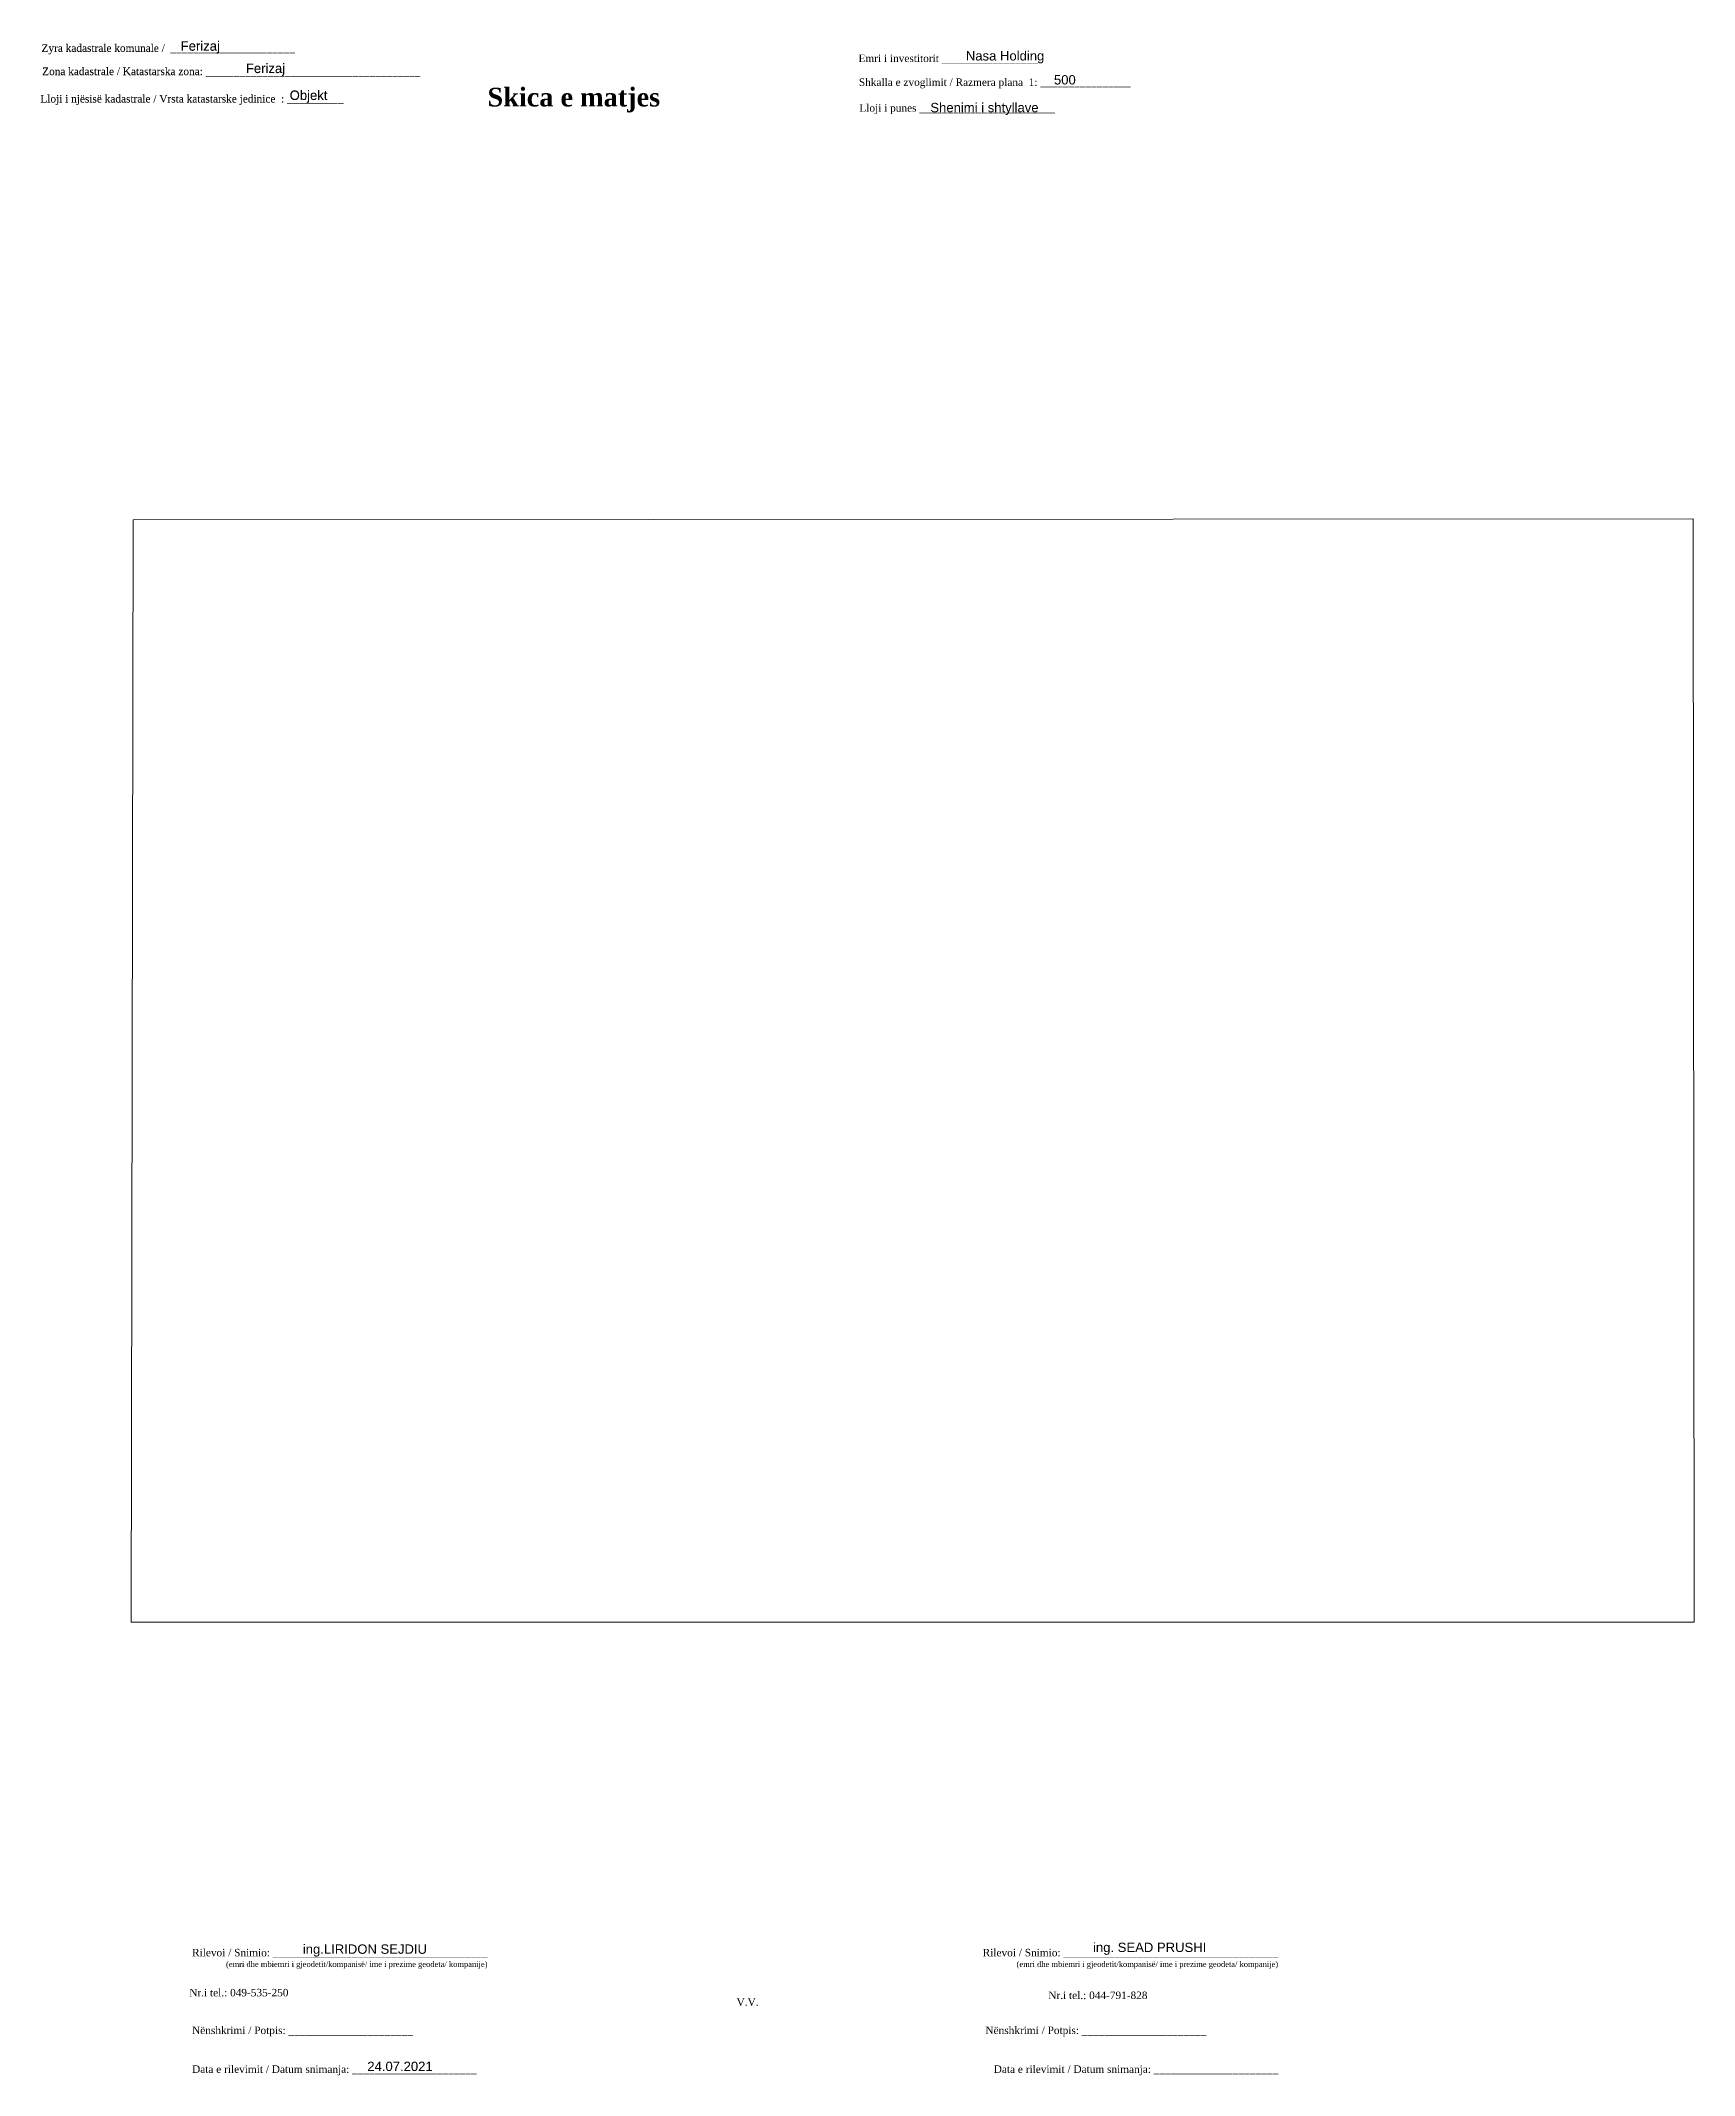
# Paper-space layout 'a3' of a CAD drawing. Header units: metres. Extents: x -24 to 418, y -121 to 423.
import ezdxf

# ---------------------------------------------------------------- set-up
doc = ezdxf.new("R2010")
doc.units = ezdxf.units.M
doc.layers.get('0').update_dxf_attribs({"lineweight": 0})
for name, color, linetype, lineweight in [('Parcelat baze', 7, 'Continuous', 0), ('Te dhenat e gjeodetit', 7, 'Continuous', 0), ('txt korniza', 7, 'Continuous', 0)]:
    doc.layers.add(name, color=color, linetype=linetype, lineweight=lineweight)
doc.styles.get("Standard").update_dxf_attribs({"font": 'arial.ttf'})

psp = doc.layouts.new('a3')

# ---------------------------------------------------------------- linework, layer by layer
at = {"layer": 'Parcelat baze'}
psp.add_lwpolyline([(0.15, 0.16), (417.98, 0.16), (417.68, 294.94), (0.71, 294.72)], close=True, dxfattribs=at)

# ---------------------------------------------------------------- texts
at = {"insert": (162, -100.34), "char_height": 2, "width": 9.4297, "attachment_point": 1}
psp.add_mtext('{\\fTimes New Roman|b0|i0|c0|p18;V.V.                                 }', dxfattribs=at)
at = {"layer": 'Te dhenat e gjeodetit'}
for s, insert, char_height, width, attachment_point in [('ing.LIRIDON SEJDIU', (46.07, -85.92), 2.5, 35.1364, 1), ('\\pi-7.5,l10,t10;ing.^ISEAD PRUSHI', (287.54, -85.45), 2.5, 39.2225, 3), ('{\\fTimes New Roman|b0|i0|c0|p18; Rilevoi / Snimio: ______________________________________\\P             \\H0.75x;(emri dhe mbiemri i gjeodetit/kompanisë/ ime i prezime geodeta/ kompanije)}', (15.71, -87.1), 2, 87.3883, 1), ('{\\fTimes New Roman|b0|i0|c0|p18; Rilevoi / Snimio: ______________________________________\\P             \\H0.75x;(emri dhe mbiemri i gjeodetit/kompanisë/ ime i prezime geodeta/ kompanije)}', (306.74, -87.1), 2, 87.3883, 3), ('{\\fTimes New Roman|b0|i0|c0|p18;Nr.i tel.: 049-535-250                                }', (15.71, -97.79), 2, 83.344, 1), ('{\\fTimes New Roman|b0|i0|c0|p18;Nr.i tel.: 044-791-828                                }', (271.82, -98.51), 2, 83.344, 3), ('{\\fTimes New Roman|b0|i0|c0|p18; Nënshkrimi / Potpis: ______________________\\P                                 }', (15.71, -107.86), 2, 83.344, 1), ('{\\fTimes New Roman|b0|i0|c0|p18; Nënshkrimi / Potpis: ______________________\\P                                 }', (287.5, -107.86), 2, 83.344, 3)]:
    psp.add_mtext(s, dxfattribs=dict(at, insert=insert, char_height=char_height, width=width, attachment_point=attachment_point))
at = {"layer": 'txt korniza'}
psp.add_text('24.07.2021', height=2.5, dxfattribs=at).set_placement((63.3, -119.74))
for s, insert, char_height, width, attachment_point in [('{\\fTimes New Roman|b0|i0|c0|p18; Zyra kadastrale komunale /  ______________________}', (-24.53, 421.79), 2, 81.1742, 1), ('{\\fTimes New Roman|b0|i0|c0|p18; Zyra kadastrale komunale /  ______________________}', (-24.53, 421.74), 2, 81.1742, 1), ('Ferizaj', (13.42, 422.6), 2.5, 19.3474, 1), ('Ferizaj', (13.42, 422.54), 2.5, 19.3474, 1), ('{\\fTimes New Roman|b0|i0|c0|p18;Emri i investitorit _________________}', (194.59, 419.03), 2, 98.5379, 1), ('Nasa Holding', (223.28, 419.94), 2.5, 28.7154, 1), ('{\\fTimes New Roman|b0|i0|c0|p18; Zona kadastrale / Katastarska zona: ______________________________________}', (-24.36, 415.57), 2, 101.8807, 1), ('{\\fTimes New Roman|b0|i0|c0|p18; Zona kadastrale / Katastarska zona: ______________________________________}', (-24.36, 415.51), 2, 101.8807, 1), ('Ferizaj', (30.85, 416.63), 2.5, 40.037, 1), ('Ferizaj', (30.85, 416.58), 2.5, 40.037, 1), ('500', (246.82, 413.53), 2.5, 19.3474, 1), ('{\\fTimes New Roman|b0|i0|c0|p18; Lloji i njësisë kadastrale / Vrsta katastarske jedinice  : __________ }', (-24.84, 408.24), 2, 108.0893, 1), ('{\\fTimes New Roman|b0|i0|c0|p18; Lloji i njësisë kadastrale / Vrsta katastarske jedinice  : __________ }', (-24.84, 408.19), 2, 108.0893, 1), ('Objekt', (42.55, 409.43), 2.5, 14.2476, 1), ('Objekt', (42.55, 409.38), 2.5, 14.2476, 1), ('{\\fBook Antiqua|b1|i0|c0|p18;\\H1.333x;^I^I\\H1.8755x;^I^I^ISkica e matjes}', (55.42, 410.16), 2, 93.8913, 1), ('{\\fTimes New Roman|b0|i0|c0|p18; Shkalla e zvoglimit / Razmera plana  1: ________________}', (193.93, 412.65), 2, 98.5379, 1), ('{\\fTimes New Roman|b0|i0|c0|p18;Lloji i punes ________________________}', (194.81, 405.75), 2, 98.5379, 1), ('Shenimi i shtyllave', (213.79, 406.11), 2.5, 28.7154, 1), ('{\\fTimes New Roman|b0|i0|c0|p18; Data e rilevimit / Datum snimanja: ______________________\\P                                 }', (15.71, -118.24), 2, 83.344, 1), ('{\\fTimes New Roman|b0|i0|c0|p18; Data e rilevimit / Datum snimanja: ______________________\\P                                 }', (306.74, -118.24), 2, 83.344, 3)]:
    psp.add_mtext(s, dxfattribs=dict(at, insert=insert, char_height=char_height, width=width, attachment_point=attachment_point))

# ---------------------------------------------------------------- viewports
at = {"layer": 'Parcelat baze', "view_target_point": (7511975.92, 4692325.19)}
vp = psp.add_viewport(center=(209.07, 147.55), size=(417.82, 294.781), view_center_point=(1263.27, 616.45), view_height=58.9562, dxfattribs=at)
vp.dxf.flags = 0x10000  # cut along an outline
vp.dxf.clipping_boundary_handle = psp.add_lwpolyline([(0.15, 0.16), (417.98, 0.16), (417.68, 294.94), (0.71, 294.72)], format="xyb", close=True, dxfattribs={"invisible": 1}).dxf.handle

doc.saveas('drawing.dxf')
